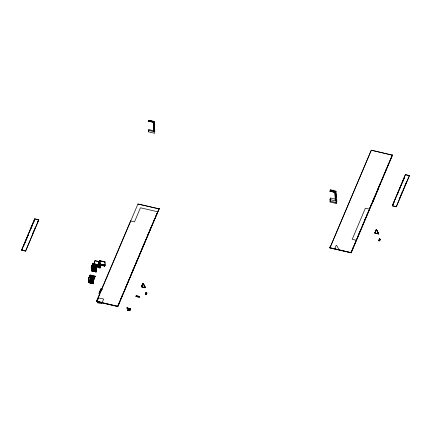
<?xml version="1.0" encoding="UTF-8"?>
<svg xmlns="http://www.w3.org/2000/svg" width="431" height="431" viewBox="0 0 431 431"><rect width="100%" height="100%" fill="white"/><g stroke="black" fill="none" stroke-linecap="round" stroke-linejoin="round"><path stroke-width="0.65" d="M145.419 287.499L143.157 283.447L142.726 283.652L141.438 286.917L145.031 287.822L145.409 287.606L143.248 283.269L142.882 283.291L141.411 286.69L145.021 287.622M378.747 233.64L378.186 234.065L378.747 233.586L376.268 229.556L374.744 232.945L377.529 233.721M93.398 263.61L93.592 266.73L91.776 270.959L91.431 270.883L91.334 267.468M88.554 279.207L88.651 282.623L88.991 282.698L90.806 278.469L90.618 275.35L90.203 275.253L88.533 279.186L88.953 279.283M91.431 270.883L93.171 266.633L92.902 263.222L94.152 263.513M88.651 282.623L90.391 278.372L90.117 274.962L95.127 276.115L95.025 276.697L89.901 275.479L89.777 275.77L89.793 276.061L94.804 277.214L94.912 276.637L94.804 277.214M102.163 289.438L100.908 289.153L99.308 293.085L99.345 295.273M126.978 307.847L127.452 307.917L126.978 307.847L127.242 308.634L130.668 309.426L130.421 308.601M126.989 307.809L127.242 308.634L127.716 308.704M129.602 308.451L129.984 308.51M129.419 309.135L129.435 310.051L128.508 309.841L128.47 309.016L129.386 309.226L129.214 309.63M130.668 309.426L130.421 308.612L130.679 309.388L127.253 308.596M378.757 233.785L376.597 229.755L376.236 229.771L374.765 233.176L378.359 233.909M100.014 264.343L99.647 264.257L99.453 261.143L99.949 260.938M99.647 264.257L99.566 260.874M34.782 218.749L21.566 250.239L25.564 251.165L38.801 219.912L34.782 218.749L21.566 250.239M21.922 249.845L22.703 247.997M23.226 246.764L24.007 244.916M24.529 243.682L28.705 233.823M29.227 232.589L30.008 230.741M30.531 229.507L34.706 219.648M21.927 249.942L22.708 248.094M23.231 246.866L24.012 245.013M24.535 243.784L25.316 241.931M25.838 240.703L28.71 233.92M29.233 232.686L30.014 230.838M30.536 229.604L31.323 227.757M31.84 226.523L32.627 224.675M33.672 222.213L34.189 220.979M32.417 234.098L33.984 230.402M34.766 228.554L35.288 227.32M37.637 221.771L38.418 219.923M25.564 251.165L38.785 219.67M153.926 131.622L154.25 130.852L148.824 129.602L148.501 130.367L153.926 131.622L153.361 122.377L148.517 121.262L148.673 120.605L154.223 121.887L154.804 131.38M148.517 121.262L148.673 120.605M92.466 264.246L92.363 264.828L92.466 264.246L96.851 265.259M92.902 263.222L92.794 263.804L97.805 264.957L99.55 260.491L99.917 260.577L100.035 264.37L105.072 265.534L105.019 262.091L104.884 262.414M91.496 266.87L91.598 266.293L91.496 266.87L96.506 268.028L96.609 267.446L96.506 268.028M91.927 265.857L92.029 265.275L91.927 265.857L96.937 267.01L97.04 266.428L96.937 267.01M92.137 265.361L92.239 264.779L92.137 265.361L97.147 266.514L97.25 265.938L97.147 266.514M92.794 263.804L92.918 263.513L97.929 264.672L98.117 267.705L98.489 267.791L98.36 263.621M154.223 121.887L154.724 133.287L148.593 131.87L148.824 129.602M91.28 267.549L91.156 267.84L91.388 266.789L91.528 270.587L91.922 270.663M92.983 263.513L91.318 267.452L91.733 267.543M153.361 122.377L153.533 121.973L148.69 120.858M98.284 264.155L99.232 261.542L95.052 260.577L93.861 263.761L98.042 264.726M93.861 263.761L95.052 260.577M88.479 278.997L88.377 279.579L88.495 279.288M94.594 277.72L94.696 277.138L94.594 277.72L89.459 276.519L89.336 276.804L89.357 277.095L94.367 278.254L94.47 277.672L94.367 278.254M90.117 274.962L90.014 275.544L90.138 275.253L95.149 276.411M93.866 266.169L93.861 267.026L94.804 267.112L94.755 266.374L93.866 266.169L92.541 269.332L93.457 269.526M88.5 279.105L88.608 278.528L88.743 282.327L89.142 282.402M89.357 277.095L89.459 276.519M89.702 276.276L89.583 276.562L89.686 275.985L89.702 276.276L94.712 277.429M89.793 276.061L89.901 275.479M92.633 269.332L93.866 266.417L94.696 266.606M92.444 269.025L92.433 271.164L92.067 271.077L92.072 268.939M92.638 269.941L93.462 270.264L92.638 269.941L92.59 269.208L93.473 269.407M92.994 269.305L94.227 266.39L93.004 269.418M88.802 279.579L88.926 279.293M89.664 277.596L90.618 275.35M93.08 269.434L94.066 267.101M94.211 267.026L93.231 269.472L94.287 267.042M92.66 268.475L92.692 271.228L93.058 271.315L93.031 268.561M94.437 267.08L93.462 270.264M94.755 266.374L94.75 267.231M93.575 268.077L93.64 271.438L93.268 271.352L93.241 268.605M91.081 278.765L91.97 278.97L91.975 278.114L91.086 277.903L94.157 278.749L94.281 278.458L94.26 278.167L91.13 277.445M90.833 278.625L89.853 281.071L90.677 281.26L90.682 282.003L89.804 281.799L90.682 282.003M94.265 271.589L94.2 268.222L94.389 271.298L93.899 271.503L93.829 268.141M90.984 278.663L90.057 281.007M91.049 278.679L90.004 281.109L91.135 278.642L91.086 277.903M90.219 281.157L91.2 278.712M91.275 278.728L90.214 281.044M89.777 282.612L89.282 282.817L89.777 282.612L89.626 280.15M91.431 278.765C87.924 287.159 94.486 271.832 90.521 281.227M94.895 271.735L94.825 268.368L95.014 271.449L94.524 271.649L94.459 268.281M95.623 268.879L95.741 268.588L95.811 271.95L96.178 272.036L96.113 268.675M90.289 280.915L90.278 283.054L89.907 282.968L89.88 280.215M89.756 281.066L90.639 281.271L91.975 278.114M90.677 281.26L91.911 278.345L91.076 278.043M99.076 261.606L99.55 260.491M93.037 268.276L96.167 268.998L96.399 267.947L96.42 268.238L96.296 268.524L93.161 267.802M96.711 267.543L96.819 266.961L96.711 267.543L93.581 266.821M97.374 265.981L97.476 265.404L97.374 265.981L93.495 265.065M93.204 264.467L97.589 265.474L97.708 265.189L93.322 264.176M95.149 271.799L95.084 268.432L95.149 271.799L95.52 271.886L95.456 268.513L95.52 271.886M90.499 280.958L90.488 283.092L90.86 283.178L90.796 279.816M98.753 263.659L99.938 260.868M99.841 261.251L99.981 260.927L100.17 264.047L105.207 265.21M92.18 280.457L92.67 280.252L92.74 283.625L92.369 283.539L92.293 282.305M91.485 283.329L91.42 279.961L91.485 283.329L91.113 283.242L91.049 279.875M92.67 280.252L92.74 283.625M98.117 267.705L98.052 264.343L98.424 264.429M98.338 267.193L98.828 266.988L98.338 267.193L98.149 264.111L98.516 264.198M98.672 266.412L98.92 266.789L98.483 263.33L98.855 263.416M99.394 264.289L99.345 265.808L98.974 265.722L98.909 262.36L99.281 262.447M99.367 264.779L99.863 264.58L99.744 265.146L100.116 265.227L99.367 264.779L99.178 261.703L99.55 261.784M92.837 280.619L93.333 280.414L93.398 283.776L93.026 283.69L92.837 280.619L93.619 279.681L93.387 280.737M91.744 283.388L91.674 280.021L91.555 280.306L91.744 283.388L92.11 283.474L92.045 280.107M99.491 265.087L99.965 263.966M99.254 266.008L98.758 266.213L99.254 266.008L98.968 262.188L99.335 262.274M99.647 265.065L99.157 265.27L99.647 265.065L99.572 263.837M94.136 278.458L94.26 278.167M95.127 276.115L95.025 276.697M99.744 265.146L100.218 264.025M93.726 279.767L93.829 279.186L93.726 279.767L91.221 279.191M93.931 279.283L94.033 278.701L93.931 279.283L91.135 278.642M99.249 266.951L99.292 267.683L100.121 268.012L99.243 267.807L99.195 267.075L100.127 267.155M100.17 264.709L100.159 265.571L101.102 265.652L101.059 264.914L100.17 264.709L99.265 267.08M92.369 283.539L92.304 280.166M100.315 264.882L99.421 267.118L100.321 264.995M99.486 267.123L100.213 265.448L101.102 265.652M100.536 265.043L99.636 267.048M100.838 265.113L99.873 267.209L100.757 264.99L100.795 265.388M93.026 283.69L92.961 280.328M101.269 264.268L99.884 267.107M100.078 267.279L101.059 264.914M101.533 264.327L101.059 265.448L101.43 265.534L100.612 265.065L99.712 267.064M101.479 264.909L101.63 264.677M101.759 264.375L101.484 265.022L104.173 265.641L104.286 265.243L101.554 264.855M101.759 264.246L101.35 265.641L101.646 264.946M102.115 265.69L101.727 265.313L102.115 265.69L102.589 264.575M102.389 265.755L102.373 265.464L102.761 265.841L102.389 265.755L102.864 264.634M104.13 265.518L104.248 265.227L104.318 266.304L104.178 265.394M104.162 266.266L104.609 265.615L104.318 266.304M100.784 289.443L100.892 288.862L102.142 289.147M159.001 208.873L159.211 208.593L117.884 306.586L96.587 301.673L96.549 301.005L130.679 220.747L130.701 221.065L134.472 221.933L140.463 207.785L157.751 211.777M96.587 301.673L137.936 203.976L158.996 208.841L117.744 306.366L96.663 301.495M101.931 302.594L101.474 303.683L97.81 302.837L98.273 301.748M132.446 271.207L133.233 269.348M135.857 263.152L136.649 261.294M137.171 260.055L137.958 258.196M141.896 248.897L142.683 247.038M143.205 245.799L143.992 243.941M147.93 234.642L148.717 232.783M149.245 231.544L150.031 229.685M153.964 220.392L154.751 218.533M156.167 215.161L156.938 213.334M154.955 218.264L117.841 305.935L117.884 306.586M120.788 298.99L122.474 295.009M125.593 287.628L128.481 280.818M129.004 279.579L129.79 277.72M130.313 276.481L131.099 274.622M131.627 273.383L134.51 266.573M135.032 265.334L135.824 263.476M136.347 262.237L137.133 260.378M137.656 259.139L139.229 255.421M139.757 254.188L140.544 252.329M141.066 251.09L141.853 249.231M142.375 247.992L143.162 246.133M143.69 244.894L145.263 241.177M145.786 239.943L146.572 238.084M147.1 236.845L147.887 234.987M148.409 233.747L149.196 231.889M149.719 230.65L151.292 226.938M151.82 225.699L152.606 223.84M153.129 222.601L153.915 220.742M154.977 218.603L155.661 216.987M157.967 211.535L159.211 208.593M157.703 212.402L155.666 216.604L157.703 212.402L157.455 212.138M129.343 310.277L127.624 310.245L127.937 309.501L128.583 309.544L128.508 309.841M127.91 310.309L128.228 309.566M128.303 309.42L128.47 309.016M128.276 310.395L128.583 309.544M129.208 310.589L129.51 309.76L130.227 310.034L129.92 310.756L129.208 310.589L129.192 308.451L128.276 308.24L129.262 308.628L129.311 309.399M129.311 310.616L129.618 309.894M139.703 296.512L139.428 297.25L135.867 296.431L136.148 295.693L139.709 296.587L136.148 295.693M144.627 286.265L145.215 287.585L141.573 286.744L142.968 283.35L144.008 285.106M145.452 294.502L146.114 292.423L145.452 294.502L146.174 294.669L146.901 293.015L146.249 292.654M146.174 294.669L145.543 294.082L146.233 292.455M146.357 294.346L146.971 293.032L146.141 292.875L146.114 292.423M335.997 199.3L335.345 200.83L334.839 192.506L329.979 191.138L330.151 190.734L332.468 191.509L332.608 190.906L332.452 191.267M330.475 189.969L335.334 191.337L335.162 191.741L330.318 190.626L330.475 189.969L336.024 191.251L336.692 202.247M329.995 191.391L330.151 190.734M330.318 190.621L330.491 190.222M332.931 190.141L332.791 190.75L332.931 190.141L333.4 190.249L333.26 190.858L333.4 190.249M333.077 191.014L332.937 191.617L333.077 191.014L330.302 190.373M329.92 199.58L330.566 198.05L336.697 199.461L336.848 201.886L336.196 203.416L330.065 201.999L329.92 199.58L336.051 200.991M330.065 201.999L330.717 200.469L330.566 198.05M334.839 192.506L335.011 192.102L330.162 190.987M335.851 191.655L336.024 191.251M336.369 203.012L336.374 200.226L335.668 200.065L335.146 191.493M336.697 199.461L336.546 199.822L335.841 199.65L335.318 191.084M371.274 150.198L392.582 155.219L371.274 150.198L329.92 247.82L351.082 252.652L392.329 155.025L351.001 252.69M392.576 155.085L351.233 252.878L329.925 247.96L371.28 150.3M358.247 235.364L359.815 231.657M364.782 219.934L365.563 218.086M366.609 215.619L367.131 214.379M369.486 208.83L370.267 206.977M370.789 205.743L371.576 203.89M378.106 188.466L378.892 186.612M379.415 185.378L380.196 183.531M384.118 174.275L384.899 172.422M385.422 171.188L386.208 169.335M372.529 202.732L378.116 189.468M376.419 229.664L378.553 233.871L374.911 233.031L376.306 229.637L378.278 233.128M405.436 174.523L392.269 205.889L396.267 206.81L409.45 175.686L405.436 174.523L392.269 205.889M392.625 205.501L393.406 203.658M393.923 202.43L394.704 200.587M395.222 199.359L396.003 197.522M396.52 196.294L399.381 189.538M399.903 188.309L400.679 186.472M401.202 185.244L401.983 183.401M402.5 182.173L403.281 180.33M403.799 179.102L404.58 177.26M392.63 205.592L393.411 203.75M393.929 202.522L394.71 200.679M397.829 193.314L398.346 192.086M399.909 188.406L400.685 186.564M401.207 185.335L401.988 183.493M402.506 182.265L403.287 180.422M403.804 179.199L404.585 177.356M378.79 240.789L379.452 238.709L378.79 240.789L379.512 240.956L380.239 239.302M378.897 240.573L379.576 238.742M379.587 238.946L380.19 239.081L379.512 240.956M379.77 240.649L380.314 239.318L379.479 239.162L379.452 238.709M399.192 199.02L399.973 197.182M400.496 195.954L401.266 194.02M401.794 192.883L402.57 190.949M403.093 189.812L403.874 187.97M404.391 186.747L405.167 184.807M405.695 183.676L406.471 181.834M409.434 175.449L396.267 206.81M145.031 287.628L145.409 287.299M127.624 310.245L128.271 310.288M99.755 263.993L100.137 264.052M405.447 174.76L409.45 175.686M407.925 175.428L409.073 175.697M154.373 121.526L148.824 120.244L153.684 121.612L154.25 130.852M148.501 121.009L154.05 122.291M330.669 189.866L331.137 189.974M332.947 190.389L333.416 190.497M333.594 191.132L334.742 191.396M330.318 190.615L333.093 191.256M332.921 191.375L335.695 192.016M329.979 191.138L334.909 192.274M392.824 205.786L395.685 206.444M335.517 200.426L336.223 200.587M369.383 209.105L365.38 208.184L352.202 239.313L356.205 240.234M330.388 201.234L336.525 202.651L336.374 200.226M353.091 247.852L353.285 247.087M350.953 251.93L351.233 252.878M329.995 247.68L351.082 252.652M137.936 204.014L159.233 208.933M34.798 218.991L38.801 219.912M99.566 260.782L105.078 262.08L105.062 261.789L104.711 261.994M99.453 261.143L99.825 261.224M99.674 261.498L99.302 261.412L99.523 265.356M95.073 260.906L99.459 261.983M99.157 262.732L98.785 262.651L98.974 265.722M99.065 262.932L98.694 262.851L98.92 266.789M98.941 263.222L98.575 263.136L98.828 266.988M98.64 263.907L98.268 263.82L98.489 267.791M101.624 264.564L104.313 265.184M104.243 265.474L101.527 264.79L101.511 265.674M104.275 265.571L101.307 264.903L101.35 265.641M100.606 264.952L100.983 265.038L101.048 265.776M93.931 264.031L97.692 264.898M99.098 265.437L99.469 265.518M92.482 264.537L97.498 265.695M93.597 264.823L96.102 265.404M93.511 265.361L97.271 266.229M99.195 267.075L100.116 267.268M92.051 265.566L97.061 266.724M98.241 267.419L98.613 267.5M93.074 266.385L96.835 267.252M22.121 250.131L23.263 250.395M24.411 250.659L25.553 250.923M93.171 266.633L93.592 266.73M93.915 266.902L94.804 267.112M94.125 267.161L96.63 267.737M92.66 267.371L96.42 268.238M94.394 267.98L96.269 268.416L96.178 272.036M93.155 267.985L96.291 268.707M91.243 267.764L91.582 267.845M92.186 270.792L92.557 270.873M92.81 270.937L93.182 271.024M93.392 271.067L93.764 271.147M94.017 271.212L94.389 271.298M94.648 271.363L95.014 271.449M95.273 271.508L95.644 271.595M95.93 271.665L96.302 271.751M145.252 287.499L142.968 283.35M89.917 275.77L94.928 276.928M89.476 276.81L94.486 277.963M90.521 277.591L94.281 278.458M91.911 278.345L91.523 278.146M91.55 278.415L94.055 278.992M90.391 278.372L90.806 278.469M91.948 278.755L93.204 279.04M91.34 278.9L93.85 279.477M91.738 279.25L92.994 279.541M91.13 279.396L93.635 279.978M90.984 279.574L93.489 280.155M91.011 279.687L93.516 280.263M91 279.87L93.511 280.446M89.81 280.947L90.688 281.147L90.86 283.178M90.031 282.677L90.402 282.763M90.612 282.801L90.984 282.887M91.237 282.952L91.609 283.038M91.862 283.102L92.234 283.183M92.493 283.248L92.859 283.334M93.15 283.404L93.522 283.485M100.768 289.147L102.023 289.438M99.324 293.107L99.405 294.351L99.308 293.085L99.723 293.182M127.441 307.95L130.41 308.639M96.657 301.393L117.728 306.258M127.937 309.501L128.589 309.657M130.227 310.034L129.51 309.76M128.546 309.76L129.467 309.981M128.029 310.034L128.39 310.126M335.011 248.87L334.795 248.595L336.11 245.487L336.595 245.293L338.804 249.333L338.233 249.614M129.92 310.756L128.336 310.131M388.293 164.4L388.105 165.17M377.815 188.832L377.89 190.039M376.516 191.908L376.592 193.12M375.223 194.979L375.293 196.186M374.399 196.919L374.474 198.131M373.925 198.044L374 199.257M373.106 199.984L373.176 201.202M372.626 201.115L372.702 202.328M335.97 193.632L336.212 197.592M335.97 199.677L336.196 203.416M334.995 191.854L335.442 199.144M330.001 247.782L329.947 246.893L329.925 247.96M153.533 121.973L154.099 131.213M148.501 130.367L148.593 131.87M139.428 297.25L135.867 296.431M120.545 299.561L120.578 300.127M118.746 303.99L118.778 304.383M104.959 263.664L105.072 265.534M104.415 261.924L104.027 261.547L104.049 261.843M103.769 261.779L103.381 261.401L103.402 261.692M103.09 261.617L102.697 261.24L102.718 261.536M103.397 265.916L103.036 265.615M102.454 261.472L102.066 261.094L102.082 261.385M101.77 261.315L101.382 260.938L101.398 261.229M101.15 261.17L100.762 260.793L100.779 261.089M100.509 261.024L100.121 260.647L100.143 260.938M100.089 267.15L100.121 268.012M101.377 289.018L101.441 290.553M100.892 288.862L101.064 291.081M99.087 261.903L99.345 265.808M100.687 289.67L100.671 289.379L100.568 289.961M101.452 303.354L101.474 303.683M100.477 290.176L100.455 289.885L100.353 290.462M100.251 290.709L100.229 290.419L100.127 290.995M100.04 291.205L100.024 290.914L99.917 291.491M99.814 291.739L99.798 291.442L99.69 292.024M97.912 264.381L97.907 264.693M99.609 292.223L99.593 291.927L99.486 292.509M99.399 292.719L99.378 292.428L99.275 293.005M97.568 265.184L97.589 265.474M97.794 302.508L97.81 302.837M95.736 270.722L95.811 271.95M96.63 300.806L96.652 301.113M94.448 270.42L94.524 271.649M94.082 266.466L92.789 269.37L94.023 266.455M93.71 268.427L93.899 271.503M93.452 268.362L93.64 271.438M93.193 270.124L93.268 271.352M92.983 270.081L93.058 271.315M93.247 281.319L93.398 283.776M92.358 269.93L92.433 271.164M91.992 269.849L92.067 271.077M91.701 269.714L91.776 270.959M91.959 281.012L92.11 283.474M91 281.395L91.113 283.242M90.203 281.82L90.278 283.054M89.756 280.5L89.907 282.968M89.503 280.441L89.653 282.903M88.915 281.454L88.991 282.698M91.803 265.808L91.701 266.385L91.803 265.808M92.681 263.74L92.573 264.322L92.681 263.74M88.818 278.027L88.716 278.609L88.818 278.027M89.023 277.542L88.921 278.124L89.023 277.542M89.249 277.014L89.147 277.591L89.249 277.014M99.157 292.875L99.055 293.457L99.157 292.875M98.591 297.896L97.174 301.247L102.249 302.417L103.672 299.066L98.591 297.896"/></g></svg>
